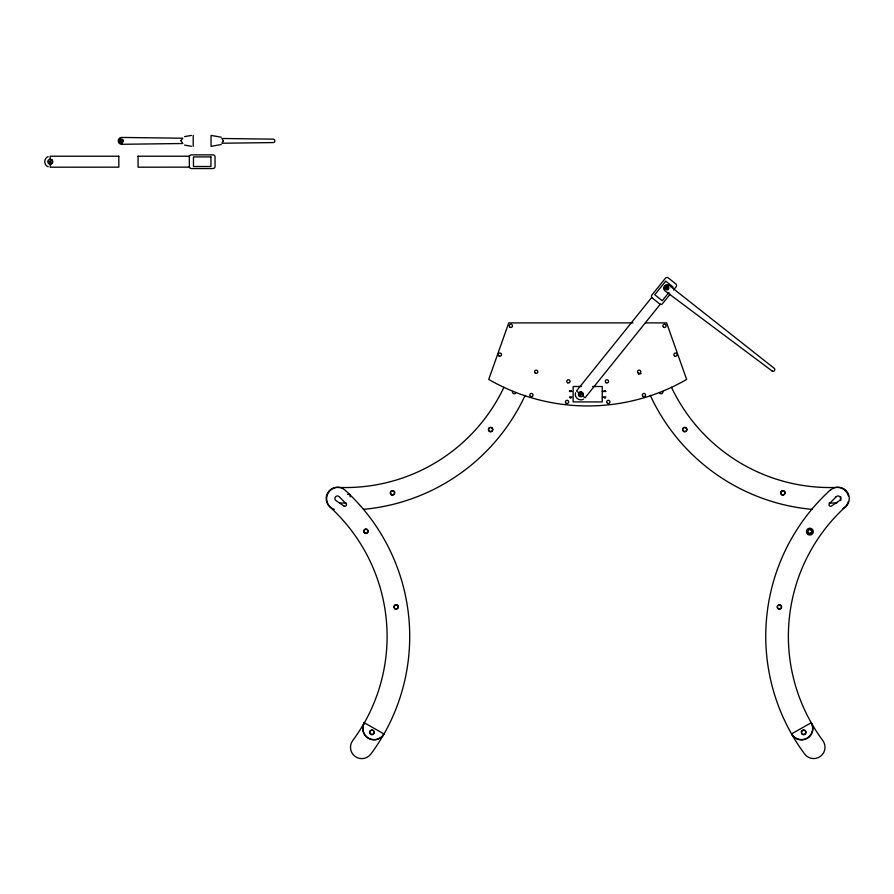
<?xml version="1.0" encoding="UTF-8"?>
<svg xmlns="http://www.w3.org/2000/svg" width="894" height="894" viewBox="0 0 894 894"><rect width="100%" height="100%" fill="white"/><g stroke="black" fill="none" stroke-linecap="round" stroke-linejoin="round"><path stroke-width="1.34" d="M575.524 392.757C573.903 397.249 579.424 401.697 583.469 399.149M669.003 292.349L662.253 300.73L654.777 294.718L665.739 281.107L673.216 287.119M670.187 294.16L662.566 303.625A2.056 2.056 0 0 1 659.683 303.938M673.562 289.958L676.099 286.806A2.056 2.056 0 0 0 675.786 283.912L668.31 277.9A2.056 2.056 0 0 0 665.427 278.213L651.894 295.031A2.056 2.056 0 0 0 652.207 297.925M48.164 156.606C43.638 158.16 43.638 165.245 48.164 166.798M221.22 144.537L211.04 146.348L211.04 135.407L221.22 137.195M184.544 136.614L191.472 135.43M118.824 156.215L50.187 156.215L50.187 159.3M138.056 156.215L189.349 156.215M632.952 322.89L508.753 322.89L488.739 379.436A197.898 197.898 0 0 0 686.637 379.436L666.622 322.89L645.479 322.89M581.446 386.499L573.121 386.499L573.121 401.92L602.254 401.92L602.254 386.499L592.543 386.499M569.433 391.483L571.892 391.483M602.254 391.483L605.931 391.483M569.433 396.936L571.892 396.936M602.254 396.936L605.931 396.936M347.598 494.382L350.202 494.382L350.202 496.852M339.787 503.02L346.291 503.02M829.073 503.02L836.885 503.02M191.472 146.303L184.544 145.107M364.294 722.777L383.962 733.94A197.898 197.898 0 0 1 370.887 754.044A11.309 11.309 0 0 1 355.063 756.402A11.309 11.309 0 0 1 352.705 740.578A175.28 175.28 0 0 0 364.294 722.777A11.309 11.309 0 0 0 368.551 738.187A11.309 11.309 0 0 0 383.962 733.94M578.899 392.879L576.496 390.946L651.67 297.49L660.197 304.351L585.034 397.819L582.631 395.886M840.796 496.852L840.796 500.551M193.216 135.407L193.216 146.325M189.349 156.26L189.349 167.144L138.056 167.189L138.056 156.238M118.824 156.238L118.824 167.167L50.187 167.189L50.187 164.105A2.336 2.302 46.6 0 0 51.863 163.468A2.369 2.336 -58.6 0 0 51.908 159.97M664.711 289.187A2.637 2.637 0 0 1 664.667 287.298M665.058 286.572A2.637 2.637 0 0 1 665.549 286.091M666.41 285.644A2.637 2.637 0 0 1 668.299 285.801M641.132 373.502A173.861 173.861 0 0 1 638.517 374.318M578.966 392.935A2.38 2.302 -51.2 0 1 582.262 392.522A2.38 2.302 -51.2 0 1 582.564 395.83M121.986 143.487A2.637 2.637 0 0 1 121.439 143.487M120.265 143.074A2.637 2.637 0 0 1 119.193 141.677M119.237 139.922A2.637 2.637 0 0 1 120.265 138.648M189.349 166.496A2.056 2.056 0 0 0 191.405 168.553L212.995 168.553A2.056 2.056 0 0 0 215.052 166.496L215.052 156.908A2.056 2.056 0 0 0 212.995 154.852L191.405 154.852A2.056 2.056 0 0 0 189.349 156.908M50.187 159.355A2.336 2.19 0 0 1 51.852 160.026M503.925 387.27A175.28 175.28 0 0 1 338.39 487.398A11.309 11.309 0 0 0 334.39 509.435M525.124 395.338A197.898 197.898 0 0 1 363.478 509.345M515.827 392.891A1.799 1.799 0 0 1 512.541 391.483M848.428 501.366A11.309 11.309 0 0 1 843.031 508.53M848.462 496.192A11.309 11.309 0 0 0 836.974 487.398A175.28 175.28 0 0 1 671.45 387.27M811.886 509.345A197.898 197.898 0 0 1 650.251 395.338M662.834 391.483A1.799 1.799 0 0 1 659.548 392.891M845.5 506.753A175.28 175.28 0 0 0 822.804 740.545A11.309 11.309 0 0 1 820.446 756.369A11.309 11.309 0 0 1 804.622 754.011A197.898 197.898 0 0 1 830.258 490.046M830.37 490.18A11.309 11.309 0 0 1 846.35 490.907A11.309 11.309 0 0 1 845.612 506.887M811.417 723.022A11.309 11.309 0 0 1 807.181 738.444A11.309 11.309 0 0 1 791.76 734.209M570.037 397.662L571.065 397.729L570.037 397.662M604.31 390.689L605.327 390.756L604.31 390.689M666.432 288.103C667.986 290.405 667.74 285.924 666.443 288.036M49.192 161.613C50.913 165.178 51.83 158.439 49.192 161.613M120.981 140.805C122.21 143.196 122.824 138.659 120.981 140.738M180.901 140.671L182.812 143.509L121.707 144.292A3.431 3.431 0 0 1 118.231 140.861A3.431 3.431 0 0 1 121.707 137.441L182.812 138.224L180.901 140.671M223.366 140.861L221.846 143.23L273.128 142.582A1.71 1.71 0 0 0 274.838 140.861A1.71 1.71 0 0 0 273.128 139.151L221.846 138.492L223.366 140.861M579.77 394.288C581.502 397.83 582.34 391.181 579.77 394.288M570.048 390.656L571.065 390.79L570.048 390.656M604.31 397.629L605.327 397.763L604.31 397.629M836.136 496.751L829.409 503.747A1.542 1.542 0 0 0 831.375 506.093L839.432 500.662A2.57 2.57 0 0 0 839.958 496.885A2.57 2.57 0 0 0 836.136 496.751M811.216 722.743L791.548 733.896A11.309 11.309 0 0 0 806.958 738.153A11.309 11.309 0 0 0 811.216 722.743M210.939 156.908L193.462 156.908L193.462 166.496L210.939 166.496L210.939 156.908M344.078 506.082L336.021 500.662A2.57 2.57 0 0 1 335.485 496.874A2.57 2.57 0 0 1 339.307 496.74L346.045 503.735A1.542 1.542 0 0 1 344.078 506.082M772.036 370.943L665.069 290.896A3.431 3.431 0 0 1 664.398 286.069A3.431 3.431 0 0 1 669.237 285.465L774.126 368.227A1.71 1.71 0 0 1 774.439 370.63A1.71 1.71 0 0 1 772.036 370.943M666.153 289.567A1.71 1.71 0 0 0 668.824 288.281A1.71 1.71 0 0 0 666.376 286.605A1.71 1.71 0 0 0 666.153 289.567M510.049 327.26A1.632 1.632 0 0 0 512.486 325.841A1.632 1.632 0 0 0 510.049 324.433A1.632 1.632 0 0 0 510.049 327.26M499.075 356.036A1.632 1.632 0 0 0 501.523 354.627A1.632 1.632 0 0 0 499.075 353.219A1.632 1.632 0 0 0 499.075 356.036M663.694 327.26A1.632 1.632 0 0 0 666.142 325.841A1.632 1.632 0 0 0 663.694 324.433A1.632 1.632 0 0 0 663.694 327.26M674.668 356.036A1.632 1.632 0 0 0 677.104 354.627A1.632 1.632 0 0 0 674.668 353.219A1.632 1.632 0 0 0 674.668 356.036M638.338 373.178A1.632 1.632 0 0 0 640.786 371.77A1.632 1.632 0 0 0 638.338 370.351A1.632 1.632 0 0 0 638.338 373.178M643.144 396.478A1.632 1.632 0 0 0 645.58 395.07A1.632 1.632 0 0 0 643.144 393.662A1.632 1.632 0 0 0 643.144 396.478M607.507 403.328A1.632 1.632 0 0 0 609.943 401.92A1.632 1.632 0 0 0 607.507 400.512A1.632 1.632 0 0 0 607.507 403.328M606.132 382.766A1.632 1.632 0 0 0 608.568 381.358A1.632 1.632 0 0 0 606.132 379.95A1.632 1.632 0 0 0 606.132 382.766M566.248 403.328A1.632 1.632 0 0 0 568.685 401.92A1.632 1.632 0 0 0 566.248 400.512A1.632 1.632 0 0 0 566.248 403.328M567.612 382.766A1.632 1.632 0 0 0 570.059 381.358A1.632 1.632 0 0 0 567.612 379.95A1.632 1.632 0 0 0 567.612 382.766M530.6 396.478A1.632 1.632 0 0 0 533.048 395.07A1.632 1.632 0 0 0 530.6 393.662A1.632 1.632 0 0 0 530.6 396.478M535.405 373.178A1.632 1.632 0 0 0 537.842 371.77A1.632 1.632 0 0 0 535.405 370.351A1.632 1.632 0 0 0 535.405 373.178M579.368 396.333A2.403 2.403 0 0 0 583.156 394.612A2.403 2.403 0 0 0 579.77 392.198A2.403 2.403 0 0 0 579.368 396.333M120.668 142.269A1.71 1.71 0 0 0 123.361 141.017A1.71 1.71 0 0 0 120.936 139.308A1.71 1.71 0 0 0 120.668 142.269M48.801 163.669A2.403 2.403 0 0 0 52.567 161.915A2.403 2.403 0 0 0 49.17 159.523A2.403 2.403 0 0 0 48.801 163.669M391.404 494.471A1.967 1.967 0 0 0 394.477 492.974A1.967 1.967 0 0 0 391.65 491.063A1.967 1.967 0 0 0 391.404 494.471M489.633 431.266A1.967 1.967 0 0 0 492.594 429.556A1.967 1.967 0 0 0 489.633 427.846A1.967 1.967 0 0 0 489.633 431.266M391.393 494.762A2.224 2.224 0 0 0 394.735 492.84A2.224 2.224 0 0 0 391.393 490.907A2.224 2.224 0 0 0 391.393 494.762M489.51 431.489A2.224 2.224 0 0 0 492.851 429.556A2.224 2.224 0 0 0 489.51 427.623A2.224 2.224 0 0 0 489.51 431.489M395.036 608.557A1.967 1.967 0 0 0 398.087 607.026A1.967 1.967 0 0 0 395.226 605.149A1.967 1.967 0 0 0 395.036 608.557M364.83 532.913A1.967 1.967 0 0 0 367.881 531.371A1.967 1.967 0 0 0 365.02 529.505A1.967 1.967 0 0 0 364.83 532.913M364.26 722.989A175.28 175.28 0 0 0 329.841 506.887A11.309 11.309 0 0 1 329.093 490.918A11.309 11.309 0 0 1 345.073 490.169A197.898 197.898 0 0 1 383.928 734.153A11.309 11.309 0 0 1 368.518 738.41A11.309 11.309 0 0 1 364.26 722.989M364.763 533.17A2.224 2.224 0 0 0 368.138 531.293A2.224 2.224 0 0 0 364.83 529.315A2.224 2.224 0 0 0 364.763 533.17M370.775 734.376A2.224 2.224 0 0 0 374.15 732.499A2.224 2.224 0 0 0 370.842 730.51A2.224 2.224 0 0 0 370.775 734.376M394.969 608.825A2.224 2.224 0 0 0 398.344 606.948A2.224 2.224 0 0 0 395.036 604.97A2.224 2.224 0 0 0 394.969 608.825M370.809 734.153A2.224 2.224 0 0 0 374.184 732.275A2.224 2.224 0 0 0 370.876 730.297A2.224 2.224 0 0 0 370.809 734.153M781.747 494.762A2.224 2.224 0 0 0 785.088 492.84A2.224 2.224 0 0 0 781.747 490.907A2.224 2.224 0 0 0 781.747 494.762M683.642 431.489A2.224 2.224 0 0 0 686.983 429.556A2.224 2.224 0 0 0 683.642 427.623A2.224 2.224 0 0 0 683.642 431.489M683.653 431.187A1.967 1.967 0 0 0 686.715 429.701A1.967 1.967 0 0 0 683.888 427.779A1.967 1.967 0 0 0 683.653 431.187M781.758 494.471A1.967 1.967 0 0 0 784.831 492.974A1.967 1.967 0 0 0 782.004 491.063A1.967 1.967 0 0 0 781.758 494.471M808.031 534.534A3.431 3.431 0 0 0 813.272 531.74A3.431 3.431 0 0 0 808.232 528.6A3.431 3.431 0 0 0 808.031 534.534M808.802 533.293A1.967 1.967 0 0 0 811.808 531.695A1.967 1.967 0 0 0 808.914 529.885A1.967 1.967 0 0 0 808.802 533.293M778.372 608.568A1.967 1.967 0 0 0 781.356 606.903A1.967 1.967 0 0 0 778.428 605.16A1.967 1.967 0 0 0 778.372 608.568M802.276 734.03A2.224 2.224 0 0 0 805.773 732.398A2.224 2.224 0 0 0 802.611 730.186A2.224 2.224 0 0 0 802.276 734.03M808.299 533.126A2.224 2.224 0 0 0 811.786 531.494A2.224 2.224 0 0 0 808.623 529.282A2.224 2.224 0 0 0 808.299 533.126M802.499 734.332A2.224 2.224 0 0 0 805.986 732.689A2.224 2.224 0 0 0 802.823 730.487A2.224 2.224 0 0 0 802.499 734.332M778.171 608.803A2.224 2.224 0 0 0 781.658 607.171A2.224 2.224 0 0 0 778.495 604.959A2.224 2.224 0 0 0 778.171 608.803"/></g></svg>
